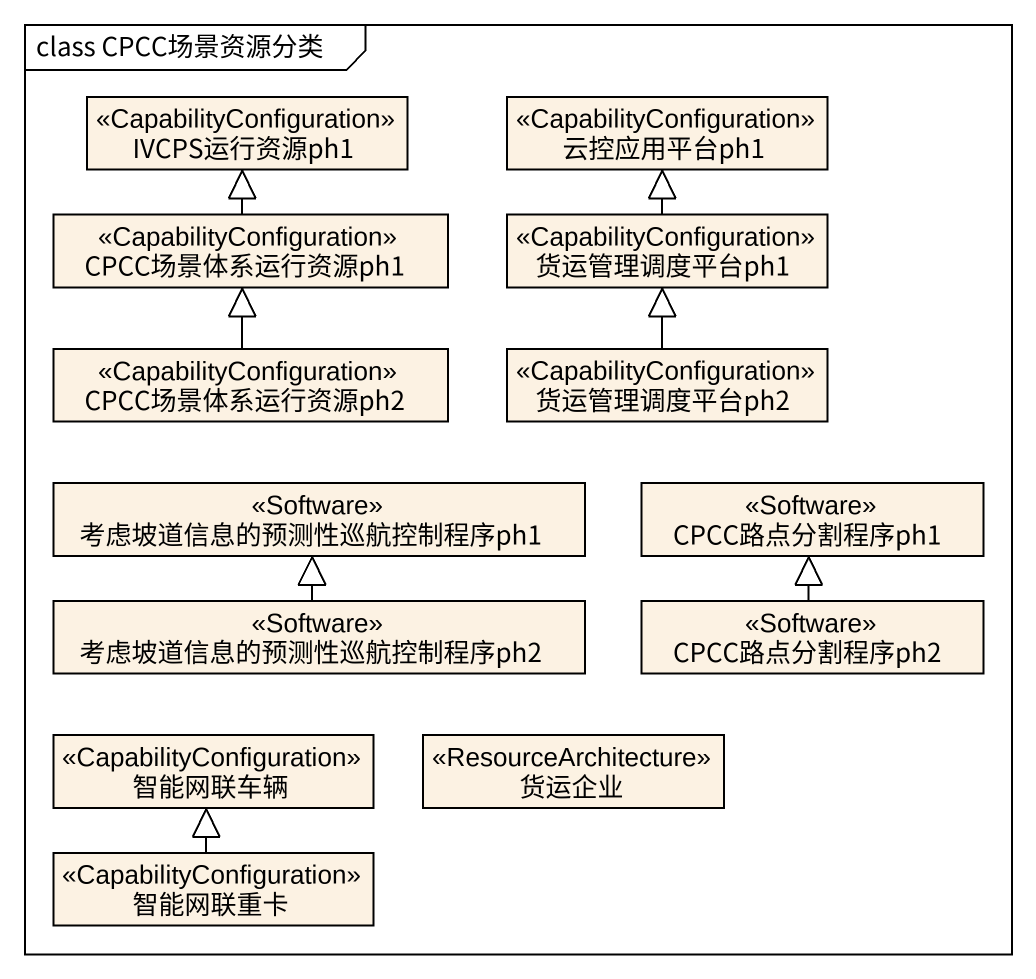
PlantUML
@startuml
mainframe class CPCC场景资源分类
hide circle
hide empty members
class IVCPS运行资源ph1 <<CapabilityConfiguration>>
class 云控应用平台ph1 <<CapabilityConfiguration>>
class CPCC场景体系运行资源ph1 <<CapabilityConfiguration>>
class 货运管理调度平台ph1 <<CapabilityConfiguration>>
class CPCC场景体系运行资源ph2 <<CapabilityConfiguration>>
class 货运管理调度平台ph2 <<CapabilityConfiguration>>
class 考虑坡道信息的预测性巡航控制程序ph1 <<Software>>
class CPCC路点分割程序ph1 <<Software>>
class 考虑坡道信息的预测性巡航控制程序ph2 <<Software>>
class CPCC路点分割程序ph2 <<Software>>
class 智能网联车辆 <<CapabilityConfiguration>>
class 货运企业 <<ResourceArchitecture>>
class 智能网联重卡 <<CapabilityConfiguration>>
CPCC场景体系运行资源ph1 -up-|> IVCPS运行资源ph1
货运管理调度平台ph1 -up-|> 云控应用平台ph1
CPCC场景体系运行资源ph2 -up-|> CPCC场景体系运行资源ph1
货运管理调度平台ph2 -up-|> 货运管理调度平台ph1
考虑坡道信息的预测性巡航控制程序ph2 -up-|> 考虑坡道信息的预测性巡航控制程序ph1
CPCC路点分割程序ph2 -up-|> CPCC路点分割程序ph1
智能网联重卡 -up-|> 智能网联车辆
@enduml
